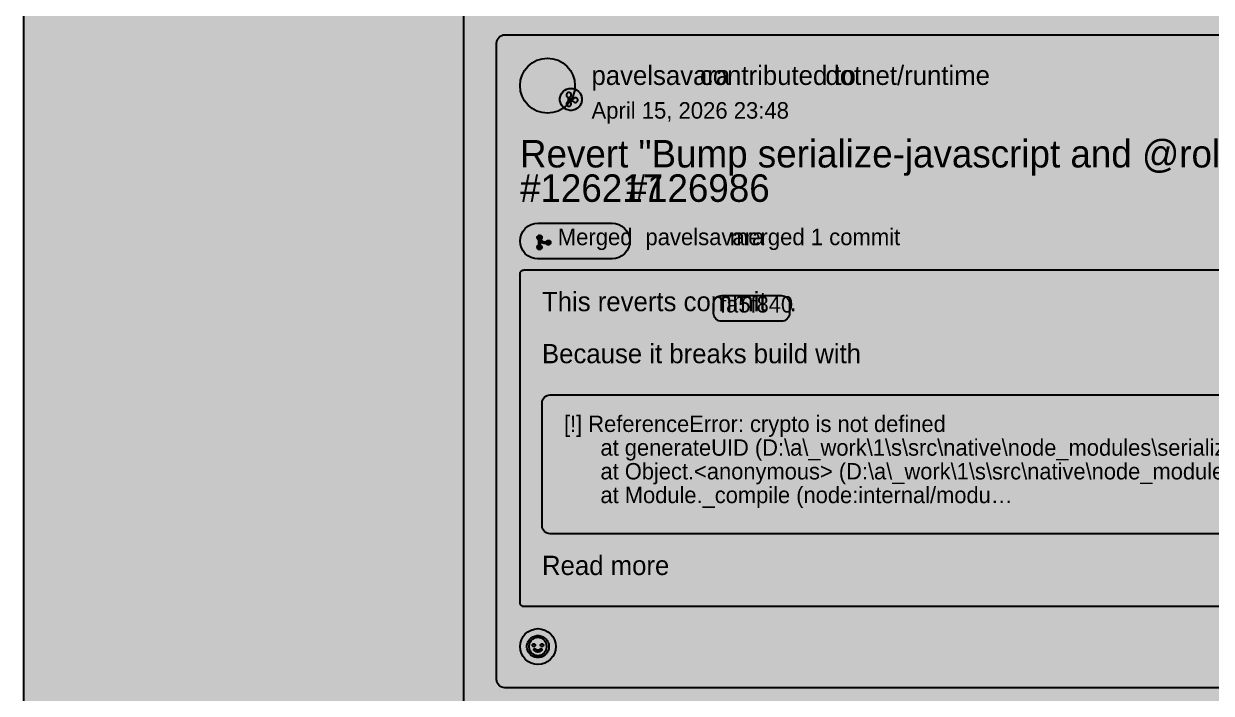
# Model space of a CAD drawing. Extents: x 0 to 2255, y 0 to 8703.
# Drawn here: x 0 to 864, y 5514 to 6001 of the extents above; entities that cross this region are included whole.
import ezdxf

# ---------------------------------------------------------------- set-up
doc = ezdxf.new("R2010")
doc.units = 0

msp = doc.modelspace()

# ---------------------------------------------------------------- hatches: boundary and pattern name
at = {"true_color": 0x0d1117}
for points in [[(0, 8703), (1280, 8703), (1280, 0.44), (0, 0.44)], [(0, 8639), (1280, 8639), (1280, 0.44), (0, 0.44)], [(0, 8639), (320, 8639), (320, 0.44), (0, 0.44)], [(350, 5992.97), (998.03, 5992.97), (998.03, 5992.97), (999.2, 5992.85), (1000.33, 5992.51), (1001.36, 5991.96), (1002.27, 5991.21), (1003.02, 5990.3), (1003.57, 5989.26), (1003.92, 5988.14), (1004.03, 5986.97), (1004.03, 5524.11), (1004.03, 5524.11), (1003.92, 5522.94), (1003.57, 5521.81), (1003.02, 5520.78), (1002.27, 5519.87), (1001.36, 5519.12), (1000.33, 5518.57), (999.2, 5518.22), (998.03, 5518.11), (350, 5518.11), (350, 5518.11), (348.83, 5518.22), (347.7, 5518.57), (346.67, 5519.12), (345.76, 5519.87), (345.01, 5520.78), (344.46, 5521.81), (344.12, 5522.94), (344, 5524.11), (344, 5986.97), (344, 5986.97), (344.12, 5988.14), (344.46, 5989.26), (345.01, 5990.3), (345.76, 5991.21), (346.67, 5991.96), (347.7, 5992.51), (348.83, 5992.85), (350, 5992.97)], [(398, 5953.97), (398, 5953.97), (398, 5953.97), (399.56, 5953.82), (401.06, 5953.36), (402.44, 5952.62), (403.66, 5951.63), (404.65, 5950.41), (405.39, 5949.03), (405.85, 5947.53), (406, 5945.97), (406, 5945.97), (406, 5945.97), (405.85, 5944.41), (405.39, 5942.91), (404.65, 5941.52), (403.66, 5940.31), (402.44, 5939.32), (401.06, 5938.58), (399.56, 5938.12), (398, 5937.97), (398, 5937.97), (398, 5937.97), (396.44, 5938.12), (394.94, 5938.58), (393.56, 5939.32), (392.34, 5940.31), (391.35, 5941.52), (390.61, 5942.91), (390.15, 5944.41), (390, 5945.97), (390, 5945.97), (390, 5945.97), (390.15, 5947.53), (390.61, 5949.03), (391.35, 5950.41), (392.34, 5951.63), (393.56, 5952.62), (394.94, 5953.36), (396.44, 5953.82), (398, 5953.97)]]:
    msp.add_hatch(color=256, dxfattribs=at).paths.add_polyline_path(points, flags=0)
at = {"true_color": 0x010409}
msp.add_hatch(color=256, dxfattribs=at).paths.add_polyline_path([(0, 8639), (1280, 8639), (1280, 0.44), (0, 0.44)], flags=0)
at = {"true_color": 0xffffff}
msp.add_hatch(color=256, dxfattribs=at).paths.add_polyline_path([(381, 5975.97), (381, 5975.97), (381, 5975.97), (384.9, 5975.58), (388.65, 5974.45), (392.11, 5972.6), (395.14, 5970.11), (397.63, 5967.08), (399.48, 5963.62), (400.62, 5959.87), (401, 5955.97), (401, 5955.97), (401, 5955.97), (400.62, 5952.07), (399.48, 5948.32), (397.63, 5944.86), (395.14, 5941.83), (392.11, 5939.34), (388.65, 5937.49), (384.9, 5936.35), (381, 5935.97), (381, 5935.97), (381, 5935.97), (377.1, 5936.35), (373.35, 5937.49), (369.89, 5939.34), (366.86, 5941.83), (364.37, 5944.86), (362.52, 5948.32), (361.38, 5952.07), (361, 5955.97), (361, 5955.97), (361, 5955.97), (361.38, 5959.87), (362.52, 5963.62), (364.37, 5967.08), (366.86, 5970.11), (369.89, 5972.6), (373.35, 5974.45), (377.1, 5975.58), (381, 5975.97)], flags=0)
at = {"true_color": 0xab7df8}
h = msp.add_hatch(color=256, dxfattribs=at)
h.paths.add_polyline_path([(398, 5937.97), (397.22, 5938.01), (396.44, 5938.12), (395.68, 5938.31), (394.94, 5938.58), (394.23, 5938.91), (393.56, 5939.32), (392.92, 5939.78), (392.34, 5940.31), (391.82, 5940.89), (391.35, 5941.52), (390.94, 5942.2), (390.61, 5942.91), (390.34, 5943.65), (390.15, 5944.41), (390.04, 5945.18), (390, 5945.97), (390.04, 5946.75), (390.15, 5947.53), (390.34, 5948.29), (390.61, 5949.03), (390.94, 5949.74), (391.35, 5950.41), (391.82, 5951.04), (392.34, 5951.63), (392.92, 5952.15), (393.56, 5952.62), (394.23, 5953.03), (394.94, 5953.36), (395.68, 5953.63), (396.44, 5953.82), (397.22, 5953.93), (398, 5953.97), (398.78, 5953.93), (399.56, 5953.82), (400.32, 5953.63), (401.06, 5953.36), (401.77, 5953.03), (402.44, 5952.62), (403.08, 5952.15), (403.66, 5951.63), (404.18, 5951.04), (404.65, 5950.41), (405.06, 5949.74), (405.39, 5949.03), (405.66, 5948.29), (405.85, 5947.53), (405.96, 5946.75), (406, 5945.97), (405.96, 5945.18), (405.85, 5944.41), (405.66, 5943.65), (405.39, 5942.91), (405.06, 5942.2), (404.65, 5941.52), (404.18, 5940.89), (403.66, 5940.31), (403.08, 5939.78), (402.44, 5939.32), (401.77, 5938.91), (401.06, 5938.58), (400.32, 5938.31), (399.56, 5938.12), (398.78, 5938.01), (398, 5937.97)], flags=0)
h.paths.add_polyline_path([(398.25, 5949.22), (398.14, 5949.84), (397.81, 5950.38), (397.32, 5950.76), (396.72, 5950.95), (396.09, 5950.92), (395.52, 5950.67), (395.07, 5950.23), (394.81, 5949.66), (394.76, 5949.03), (394.94, 5948.43), (395.32, 5947.93), (395.85, 5947.59), (396, 5947.07), (396, 5946.43), (396, 5945.8), (396, 5945.17), (396, 5944.54), (395.56, 5944.19), (395.1, 5943.77), (394.82, 5943.2), (394.76, 5942.58), (394.92, 5941.97), (395.29, 5941.46), (395.81, 5941.11), (396.42, 5940.97), (397.04, 5941.06), (397.6, 5941.36), (398.01, 5941.83), (398.22, 5942.42), (398.22, 5943.05), (397.99, 5943.63), (397.57, 5944.1), (397.01, 5944.39), (397, 5945.01), (397, 5945.65), (397.44, 5945.41), (398.01, 5945.14), (398.62, 5944.99), (399.25, 5944.97), (399.69, 5944.68), (400.07, 5944.18), (400.6, 5943.84), (401.21, 5943.72), (401.83, 5943.82), (402.38, 5944.13), (402.78, 5944.62), (402.98, 5945.21), (402.96, 5945.84), (402.72, 5946.42), (402.29, 5946.88), (401.72, 5947.15), (401.1, 5947.21), (400.49, 5947.05), (399.98, 5946.68), (399.64, 5946.15), (399.13, 5945.97), (398.51, 5946.03), (397.93, 5946.28), (397.46, 5946.7), (397.14, 5947.24), (397.32, 5947.67), (397.81, 5948.06), (398.14, 5948.6), (398.25, 5949.22)], flags=0)
at = {"true_color": 0x8957e5}
msp.add_hatch(color=256, dxfattribs=at).paths.add_polyline_path([(374, 5855.97), (427.94, 5855.97), (427.94, 5855.97), (430.47, 5855.72), (432.91, 5854.98), (435.16, 5853.78), (437.13, 5852.16), (438.75, 5850.19), (439.95, 5847.94), (440.69, 5845.5), (440.94, 5842.97), (440.94, 5842.97), (440.94, 5842.97), (440.69, 5840.43), (439.95, 5837.99), (438.75, 5835.75), (437.13, 5833.78), (435.16, 5832.16), (432.91, 5830.96), (430.47, 5830.22), (427.94, 5829.97), (374, 5829.97), (374, 5829.97), (371.46, 5830.22), (369.03, 5830.96), (366.78, 5832.16), (364.81, 5833.78), (363.19, 5835.75), (361.99, 5837.99), (361.25, 5840.43), (361, 5842.97), (361, 5842.97), (361, 5842.97), (361.25, 5845.5), (361.99, 5847.94), (363.19, 5850.19), (364.81, 5852.16), (366.78, 5853.78), (369.03, 5854.98), (371.46, 5855.72), (374, 5855.97)], flags=0)
at = {"true_color": 0xffffff}
h = msp.add_hatch(color=256, dxfattribs=at)
h.paths.add_polyline_path([(376.09, 5844.1), (376.46, 5843.53), (376.94, 5843.05), (377.51, 5842.68), (378.15, 5842.44), (378.83, 5842.35), (379.51, 5842.34), (380.06, 5842.55), (380.48, 5843.08), (381.08, 5843.4), (381.76, 5843.46), (382.4, 5843.25), (382.91, 5842.79), (383.2, 5842.18), (383.23, 5841.5), (382.98, 5840.87), (382.51, 5840.38), (381.88, 5840.12), (381.2, 5840.13), (380.58, 5840.41), (380.12, 5840.9), (379.64, 5841.22), (378.95, 5841.22), (378.27, 5841.27), (377.61, 5841.43), (376.98, 5841.69), (376.4, 5842.05), (375.88, 5842.49), (375.75, 5842.13), (375.75, 5841.44), (375.75, 5840.76), (375.75, 5840.08), (376.27, 5839.7), (376.69, 5839.17), (376.87, 5838.51), (376.78, 5837.84), (376.43, 5837.26), (375.87, 5836.86), (375.21, 5836.72), (374.54, 5836.85), (373.98, 5837.23), (373.61, 5837.8), (373.5, 5838.47), (373.66, 5839.13), (374.07, 5839.67), (374.62, 5840.03), (374.62, 5840.72), (374.62, 5841.4), (374.62, 5842.08), (374.62, 5842.77), (374.62, 5843.45), (374.45, 5844.01), (373.91, 5844.43), (373.58, 5845.02), (373.51, 5845.7), (373.71, 5846.35), (374.15, 5846.86), (374.76, 5847.16), (375.44, 5847.2), (376.08, 5846.97), (376.57, 5846.5), (376.84, 5845.88), (376.84, 5845.2), (376.58, 5844.57), (376.09, 5844.1)], flags=0)
h.paths.add_polyline_path([(375.19, 5837.84), (375.24, 5837.85), (375.3, 5837.85), (375.35, 5837.87), (375.4, 5837.89), (375.45, 5837.91), (375.5, 5837.94), (375.54, 5837.97), (375.59, 5838.01), (375.62, 5838.05), (375.66, 5838.09), (375.68, 5838.14), (375.71, 5838.19), (375.73, 5838.24), (375.74, 5838.3), (375.75, 5838.35), (375.75, 5838.41), (375.75, 5838.46), (375.74, 5838.52), (375.73, 5838.57), (375.71, 5838.62), (375.68, 5838.67), (375.66, 5838.72), (375.62, 5838.76), (375.59, 5838.8), (375.54, 5838.84), (375.5, 5838.87), (375.45, 5838.9), (375.4, 5838.93), (375.35, 5838.94), (375.3, 5838.96), (375.24, 5838.97), (375.19, 5838.97), (375.13, 5838.97), (375.08, 5838.96), (375.02, 5838.94), (374.97, 5838.93), (374.92, 5838.9), (374.88, 5838.87), (374.83, 5838.84), (374.79, 5838.8), (374.75, 5838.76), (374.72, 5838.72), (374.69, 5838.67), (374.67, 5838.62), (374.65, 5838.57), (374.64, 5838.52), (374.63, 5838.46), (374.62, 5838.41), (374.63, 5838.35), (374.64, 5838.3), (374.65, 5838.24), (374.67, 5838.19), (374.69, 5838.14), (374.72, 5838.09), (374.75, 5838.05), (374.79, 5838.01), (374.83, 5837.97), (374.88, 5837.94), (374.92, 5837.91), (374.97, 5837.89), (375.02, 5837.87), (375.08, 5837.85), (375.13, 5837.85), (375.19, 5837.84)], flags=0)
h.paths.add_polyline_path([(381.56, 5841.22), (381.62, 5841.22), (381.67, 5841.23), (381.73, 5841.24), (381.78, 5841.26), (381.83, 5841.29), (381.87, 5841.31), (381.92, 5841.35), (381.96, 5841.38), (382, 5841.42), (382.03, 5841.47), (382.06, 5841.52), (382.08, 5841.57), (382.1, 5841.62), (382.11, 5841.67), (382.12, 5841.73), (382.12, 5841.78), (382.12, 5841.84), (382.11, 5841.89), (382.1, 5841.94), (382.08, 5842), (382.06, 5842.05), (382.03, 5842.09), (382, 5842.14), (381.96, 5842.18), (381.92, 5842.22), (381.87, 5842.25), (381.83, 5842.28), (381.78, 5842.3), (381.73, 5842.32), (381.67, 5842.33), (381.62, 5842.34), (381.56, 5842.34), (381.51, 5842.34), (381.45, 5842.33), (381.4, 5842.32), (381.35, 5842.3), (381.3, 5842.28), (381.25, 5842.25), (381.21, 5842.22), (381.16, 5842.18), (381.13, 5842.14), (381.09, 5842.09), (381.07, 5842.05), (381.04, 5842), (381.02, 5841.94), (381.01, 5841.89), (381, 5841.84), (381, 5841.78), (381, 5841.73), (381.01, 5841.67), (381.02, 5841.62), (381.04, 5841.57), (381.07, 5841.52), (381.09, 5841.47), (381.13, 5841.42), (381.16, 5841.38), (381.21, 5841.35), (381.25, 5841.31), (381.3, 5841.29), (381.35, 5841.26), (381.4, 5841.24), (381.45, 5841.23), (381.51, 5841.22), (381.56, 5841.22)], flags=0)
h.paths.add_polyline_path([(375.75, 5845.53), (375.75, 5845.59), (375.74, 5845.64), (375.73, 5845.69), (375.71, 5845.75), (375.68, 5845.8), (375.65, 5845.84), (375.62, 5845.89), (375.58, 5845.93), (375.54, 5845.97), (375.5, 5846), (375.45, 5846.03), (375.4, 5846.05), (375.35, 5846.07), (375.3, 5846.08), (375.24, 5846.09), (375.19, 5846.09), (375.13, 5846.09), (375.08, 5846.08), (375.02, 5846.07), (374.97, 5846.05), (374.92, 5846.02), (374.87, 5846), (374.83, 5845.96), (374.79, 5845.93), (374.75, 5845.88), (374.72, 5845.84), (374.69, 5845.79), (374.67, 5845.74), (374.65, 5845.69), (374.64, 5845.64), (374.63, 5845.58), (374.62, 5845.53), (374.63, 5845.47), (374.64, 5845.42), (374.65, 5845.36), (374.67, 5845.31), (374.69, 5845.26), (374.72, 5845.22), (374.75, 5845.17), (374.79, 5845.13), (374.83, 5845.09), (374.88, 5845.06), (374.92, 5845.03), (374.97, 5845.01), (375.03, 5844.99), (375.08, 5844.98), (375.13, 5844.97), (375.19, 5844.97), (375.24, 5844.97), (375.3, 5844.98), (375.35, 5844.99), (375.4, 5845.01), (375.45, 5845.03), (375.5, 5845.06), (375.55, 5845.1), (375.59, 5845.13), (375.62, 5845.17), (375.66, 5845.22), (375.68, 5845.27), (375.71, 5845.32), (375.73, 5845.37), (375.74, 5845.42), (375.75, 5845.48), (375.75, 5845.53)], flags=0)
at = {"true_color": 0x151b23}
for points in [[(364, 5821.97), (984.03, 5821.97), (984.03, 5821.97), (984.62, 5821.91), (985.18, 5821.74), (985.7, 5821.46), (986.15, 5821.09), (986.53, 5820.64), (986.8, 5820.12), (986.97, 5819.55), (987.03, 5818.97), (987.03, 5580.11), (987.03, 5580.11), (986.97, 5579.52), (986.8, 5578.96), (986.53, 5578.44), (986.15, 5577.99), (985.7, 5577.61), (985.18, 5577.34), (984.62, 5577.17), (984.03, 5577.11), (364, 5577.11), (364, 5577.11), (363.41, 5577.17), (362.85, 5577.34), (362.33, 5577.61), (361.88, 5577.99), (361.51, 5578.44), (361.23, 5578.96), (361.06, 5579.52), (361, 5580.11), (361, 5818.97), (361, 5818.97), (361.06, 5819.55), (361.23, 5820.12), (361.51, 5820.64), (361.88, 5821.09), (362.33, 5821.46), (362.85, 5821.74), (363.41, 5821.91), (364, 5821.97)], [(383, 5731.11), (965.03, 5731.11), (965.03, 5731.11), (966.2, 5730.99), (967.33, 5730.65), (968.36, 5730.1), (969.27, 5729.35), (970.02, 5728.44), (970.57, 5727.41), (970.92, 5726.28), (971.03, 5725.11), (971.03, 5636.11), (971.03, 5636.11), (970.92, 5634.94), (970.57, 5633.81), (970.02, 5632.78), (969.27, 5631.87), (968.36, 5631.12), (967.33, 5630.57), (966.2, 5630.22), (965.03, 5630.11), (383, 5630.11), (383, 5630.11), (381.83, 5630.22), (380.7, 5630.57), (379.67, 5631.12), (378.76, 5631.87), (378.01, 5632.78), (377.46, 5633.81), (377.12, 5634.94), (377, 5636.11), (377, 5725.11), (377, 5725.11), (377.12, 5726.28), (377.46, 5727.41), (378.01, 5728.44), (378.76, 5729.35), (379.67, 5730.1), (380.7, 5730.65), (381.83, 5730.99), (383, 5731.11)], [(374, 5561.11), (374, 5561.11), (374, 5561.11), (376.54, 5560.86), (378.97, 5560.12), (381.22, 5558.92), (383.19, 5557.3), (384.81, 5555.33), (386.01, 5553.08), (386.75, 5550.65), (387, 5548.11), (387, 5548.11), (387, 5548.11), (386.75, 5545.57), (386.01, 5543.13), (384.81, 5540.89), (383.19, 5538.92), (381.22, 5537.3), (378.97, 5536.1), (376.54, 5535.36), (374, 5535.11), (374, 5535.11), (374, 5535.11), (371.46, 5535.36), (369.03, 5536.1), (366.78, 5537.3), (364.81, 5538.92), (363.19, 5540.89), (361.99, 5543.13), (361.25, 5545.57), (361, 5548.11), (361, 5548.11), (361, 5548.11), (361.25, 5550.65), (361.99, 5553.08), (363.19, 5555.33), (364.81, 5557.3), (366.78, 5558.92), (369.03, 5560.12), (371.46, 5560.86), (374, 5561.11)]]:
    msp.add_hatch(color=256, dxfattribs=at).paths.add_polyline_path(points, flags=0)
at = {"true_color": 0x656c76}
msp.add_hatch(color=256, dxfattribs=at).paths.add_polyline_path([(507.8, 5803.34), (551.11, 5803.34), (551.11, 5803.34), (552.28, 5803.23), (553.41, 5802.89), (554.44, 5802.33), (555.35, 5801.59), (556.1, 5800.68), (556.65, 5799.64), (556.99, 5798.51), (557.11, 5797.34), (557.11, 5790.59), (557.11, 5790.59), (556.99, 5789.42), (556.65, 5788.3), (556.1, 5787.26), (555.35, 5786.35), (554.44, 5785.6), (553.41, 5785.05), (552.28, 5784.71), (551.11, 5784.59), (507.8, 5784.59), (507.8, 5784.59), (506.63, 5784.71), (505.5, 5785.05), (504.46, 5785.6), (503.55, 5786.35), (502.81, 5787.26), (502.25, 5788.3), (501.91, 5789.42), (501.8, 5790.59), (501.8, 5797.34), (501.8, 5797.34), (501.91, 5798.51), (502.25, 5799.64), (502.81, 5800.68), (503.55, 5801.59), (504.46, 5802.33), (505.5, 5802.89), (506.63, 5803.23), (507.8, 5803.34)], flags=0)
at = {"true_color": 0x9198a1}
h = msp.add_hatch(color=256, dxfattribs=at)
h.paths.add_polyline_path([(374, 5556.11), (374.78, 5556.07), (375.56, 5555.96), (376.32, 5555.77), (377.06, 5555.5), (377.77, 5555.17), (378.44, 5554.76), (379.08, 5554.29), (379.66, 5553.77), (380.18, 5553.18), (380.65, 5552.55), (381.06, 5551.88), (381.39, 5551.17), (381.66, 5550.43), (381.85, 5549.67), (381.96, 5548.89), (382, 5548.11), (381.96, 5547.33), (381.85, 5546.55), (381.66, 5545.79), (381.39, 5545.05), (381.06, 5544.34), (380.65, 5543.66), (380.18, 5543.03), (379.66, 5542.45), (379.08, 5541.93), (378.44, 5541.46), (377.77, 5541.05), (377.06, 5540.72), (376.32, 5540.45), (375.56, 5540.26), (374.78, 5540.15), (374, 5540.11), (373.22, 5540.15), (372.44, 5540.26), (371.68, 5540.45), (370.94, 5540.72), (370.23, 5541.05), (369.56, 5541.46), (368.92, 5541.93), (368.34, 5542.45), (367.82, 5543.03), (367.35, 5543.66), (366.94, 5544.34), (366.61, 5545.05), (366.34, 5545.79), (366.15, 5546.55), (366.04, 5547.33), (366, 5548.11), (366.04, 5548.89), (366.15, 5549.67), (366.34, 5550.43), (366.61, 5551.17), (366.94, 5551.88), (367.35, 5552.55), (367.82, 5553.18), (368.34, 5553.77), (368.92, 5554.29), (369.56, 5554.76), (370.23, 5555.17), (370.94, 5555.5), (371.68, 5555.77), (372.44, 5555.96), (373.22, 5556.07), (374, 5556.11)], flags=0)
h.paths.add_polyline_path([(367.5, 5548.11), (367.53, 5547.47), (367.62, 5546.84), (367.78, 5546.22), (367.99, 5545.62), (368.27, 5545.04), (368.59, 5544.5), (368.98, 5543.99), (369.4, 5543.51), (369.88, 5543.08), (370.39, 5542.7), (370.94, 5542.38), (371.51, 5542.1), (372.11, 5541.89), (372.73, 5541.73), (373.36, 5541.64), (374, 5541.61), (374.64, 5541.64), (375.27, 5541.73), (375.89, 5541.89), (376.49, 5542.1), (377.06, 5542.38), (377.61, 5542.7), (378.12, 5543.08), (378.6, 5543.51), (379.02, 5543.99), (379.41, 5544.5), (379.73, 5545.04), (380.01, 5545.62), (380.22, 5546.22), (380.38, 5546.84), (380.47, 5547.47), (380.5, 5548.11), (380.47, 5548.75), (380.38, 5549.38), (380.22, 5550), (380.01, 5550.6), (379.73, 5551.17), (379.41, 5551.72), (379.02, 5552.23), (378.6, 5552.71), (378.12, 5553.13), (377.61, 5553.51), (377.06, 5553.84), (376.49, 5554.12), (375.89, 5554.33), (375.27, 5554.49), (374.64, 5554.58), (374, 5554.61), (373.36, 5554.58), (372.73, 5554.49), (372.11, 5554.33), (371.51, 5554.12), (370.94, 5553.84), (370.39, 5553.51), (369.88, 5553.13), (369.4, 5552.71), (368.98, 5552.23), (368.59, 5551.72), (368.27, 5551.17), (367.99, 5550.6), (367.78, 5550), (367.62, 5549.38), (367.53, 5548.75), (367.5, 5548.11)], flags=0)
h.paths.add_polyline_path([(371.32, 5546.47), (371.55, 5546.58), (371.81, 5546.61), (372.05, 5546.54), (372.27, 5546.4), (372.44, 5546.21), (372.63, 5546.04), (372.84, 5545.9), (373.08, 5545.79), (373.32, 5545.7), (373.57, 5545.64), (373.82, 5545.61), (374.08, 5545.61), (374.34, 5545.63), (374.59, 5545.68), (374.84, 5545.75), (375.07, 5545.85), (375.29, 5545.99), (375.49, 5546.15), (375.67, 5546.33), (375.86, 5546.5), (376.1, 5546.6), (376.35, 5546.61), (376.6, 5546.53), (376.8, 5546.37), (376.94, 5546.16), (377, 5545.91), (376.97, 5545.66), (376.86, 5545.43), (376.73, 5545.27), (376.56, 5545.08), (376.36, 5544.91), (376.16, 5544.76), (375.94, 5544.62), (375.71, 5544.5), (375.48, 5544.39), (375.24, 5544.3), (374.99, 5544.23), (374.74, 5544.17), (374.49, 5544.14), (374.23, 5544.11), (373.97, 5544.11), (373.72, 5544.12), (373.46, 5544.14), (373.21, 5544.19), (372.96, 5544.24), (372.71, 5544.32), (372.47, 5544.41), (372.24, 5544.52), (372.01, 5544.65), (371.8, 5544.79), (371.6, 5544.95), (371.41, 5545.12), (371.23, 5545.31), (371.22, 5545.49), (371.43, 5545.64), (371.64, 5545.78), (371.65, 5545.79), (371.43, 5545.64), (371.22, 5545.49), (371.06, 5545.56), (371, 5545.81), (371.03, 5546.06), (371.14, 5546.29), (371.32, 5546.47)], flags=0)
h.paths.add_polyline_path([(378, 5549.11), (378, 5549.01), (377.98, 5548.91), (377.96, 5548.82), (377.92, 5548.73), (377.88, 5548.64), (377.83, 5548.55), (377.77, 5548.48), (377.71, 5548.4), (377.63, 5548.34), (377.56, 5548.28), (377.47, 5548.23), (377.38, 5548.19), (377.29, 5548.15), (377.2, 5548.13), (377.1, 5548.11), (377, 5548.11), (376.9, 5548.11), (376.8, 5548.13), (376.71, 5548.15), (376.62, 5548.19), (376.53, 5548.23), (376.44, 5548.28), (376.37, 5548.34), (376.29, 5548.4), (376.23, 5548.48), (376.17, 5548.55), (376.12, 5548.64), (376.08, 5548.73), (376.04, 5548.82), (376.02, 5548.91), (376, 5549.01), (376, 5549.11), (376, 5549.21), (376.02, 5549.3), (376.04, 5549.4), (376.08, 5549.49), (376.12, 5549.58), (376.17, 5549.66), (376.23, 5549.74), (376.29, 5549.82), (376.37, 5549.88), (376.44, 5549.94), (376.53, 5549.99), (376.62, 5550.03), (376.71, 5550.07), (376.8, 5550.09), (376.9, 5550.1), (377, 5550.11), (377.1, 5550.1), (377.2, 5550.09), (377.29, 5550.07), (377.38, 5550.03), (377.47, 5549.99), (377.56, 5549.94), (377.63, 5549.88), (377.71, 5549.82), (377.77, 5549.74), (377.83, 5549.66), (377.88, 5549.58), (377.92, 5549.49), (377.96, 5549.4), (377.98, 5549.3), (378, 5549.21), (378, 5549.11)], flags=0)
h.paths.add_polyline_path([(371, 5548.11), (370.9, 5548.11), (370.8, 5548.13), (370.71, 5548.15), (370.62, 5548.19), (370.53, 5548.23), (370.44, 5548.28), (370.37, 5548.34), (370.29, 5548.4), (370.23, 5548.48), (370.17, 5548.55), (370.12, 5548.64), (370.08, 5548.73), (370.04, 5548.82), (370.02, 5548.91), (370, 5549.01), (370, 5549.11), (370, 5549.21), (370.02, 5549.3), (370.04, 5549.4), (370.08, 5549.49), (370.12, 5549.58), (370.17, 5549.66), (370.23, 5549.74), (370.29, 5549.82), (370.37, 5549.88), (370.44, 5549.94), (370.53, 5549.99), (370.62, 5550.03), (370.71, 5550.07), (370.8, 5550.09), (370.9, 5550.1), (371, 5550.11), (371.1, 5550.1), (371.2, 5550.09), (371.29, 5550.07), (371.38, 5550.03), (371.47, 5549.99), (371.56, 5549.94), (371.63, 5549.88), (371.71, 5549.82), (371.77, 5549.74), (371.83, 5549.66), (371.88, 5549.58), (371.92, 5549.49), (371.96, 5549.4), (371.98, 5549.3), (372, 5549.21), (372, 5549.11), (372, 5549.01), (371.98, 5548.91), (371.96, 5548.82), (371.92, 5548.73), (371.88, 5548.64), (371.83, 5548.55), (371.77, 5548.48), (371.71, 5548.4), (371.63, 5548.34), (371.56, 5548.28), (371.47, 5548.23), (371.38, 5548.19), (371.29, 5548.15), (371.2, 5548.13), (371.1, 5548.11), (371, 5548.11)], flags=0)
h.paths.add_polyline_path([(376.25, 5545.86), (376.27, 5545.85), (376.29, 5545.83), (376.31, 5545.82), (376.32, 5545.81), (376.34, 5545.79), (376.36, 5545.78), (376.38, 5545.77), (376.4, 5545.76), (376.42, 5545.74), (376.44, 5545.73), (376.45, 5545.72), (376.47, 5545.7), (376.49, 5545.69), (376.51, 5545.68), (376.53, 5545.66), (376.55, 5545.65), (376.56, 5545.64), (376.58, 5545.63), (376.6, 5545.61), (376.62, 5545.6), (376.64, 5545.59), (376.66, 5545.57), (376.68, 5545.56), (376.69, 5545.55), (376.71, 5545.53), (376.73, 5545.52), (376.75, 5545.51), (376.77, 5545.5), (376.79, 5545.48), (376.81, 5545.47), (376.82, 5545.46), (376.84, 5545.44), (376.82, 5545.46), (376.81, 5545.47), (376.79, 5545.48), (376.77, 5545.5), (376.75, 5545.51), (376.73, 5545.52), (376.71, 5545.53), (376.69, 5545.55), (376.68, 5545.56), (376.66, 5545.57), (376.64, 5545.59), (376.62, 5545.6), (376.6, 5545.61), (376.58, 5545.63), (376.56, 5545.64), (376.55, 5545.65), (376.53, 5545.66), (376.51, 5545.68), (376.49, 5545.69), (376.47, 5545.7), (376.45, 5545.72), (376.44, 5545.73), (376.42, 5545.74), (376.4, 5545.76), (376.38, 5545.77), (376.36, 5545.78), (376.34, 5545.79), (376.32, 5545.81), (376.31, 5545.82), (376.29, 5545.83), (376.27, 5545.85), (376.25, 5545.86)], flags=0)

# ---------------------------------------------------------------- linework, layer by layer
at = {"true_color": 0x0d1117}
for points in [[(0, 8703), (1280, 8703), (1280, 0.44), (0, 0.44)], [(0, 8639), (1280, 8639), (1280, 0.44), (0, 0.44)], [(0, 8639), (320, 8639), (320, 0.44), (0, 0.44)], [(398, 5953.97), (398, 5953.97), (398, 5953.97), (399.56, 5953.82), (401.06, 5953.36), (402.44, 5952.62), (403.66, 5951.63), (404.65, 5950.41), (405.39, 5949.03), (405.85, 5947.53), (406, 5945.97), (406, 5945.97), (406, 5945.97), (405.85, 5944.41), (405.39, 5942.91), (404.65, 5941.52), (403.66, 5940.31), (402.44, 5939.32), (401.06, 5938.58), (399.56, 5938.12), (398, 5937.97), (398, 5937.97), (398, 5937.97), (396.44, 5938.12), (394.94, 5938.58), (393.56, 5939.32), (392.34, 5940.31), (391.35, 5941.52), (390.61, 5942.91), (390.15, 5944.41), (390, 5945.97), (390, 5945.97), (390, 5945.97), (390.15, 5947.53), (390.61, 5949.03), (391.35, 5950.41), (392.34, 5951.63), (393.56, 5952.62), (394.94, 5953.36), (396.44, 5953.82), (398, 5953.97)]]:
    msp.add_lwpolyline(points, close=True, dxfattribs=at)
at = {"true_color": 0x010409}
for points in [[(0, 8639), (1280, 8639), (1280, 0.44), (0, 0.44)], [(381, 5975.97), (381, 5975.97), (381, 5975.97), (384.9, 5975.58), (388.65, 5974.45), (392.11, 5972.6), (395.14, 5970.11), (397.63, 5967.08), (399.48, 5963.62), (400.62, 5959.87), (401, 5955.97), (401, 5955.97), (401, 5955.97), (400.62, 5952.07), (399.48, 5948.32), (397.63, 5944.86), (395.14, 5941.83), (392.11, 5939.34), (388.65, 5937.49), (384.9, 5936.35), (381, 5935.97), (381, 5935.97), (381, 5935.97), (377.1, 5936.35), (373.35, 5937.49), (369.89, 5939.34), (366.86, 5941.83), (364.37, 5944.86), (362.52, 5948.32), (361.38, 5952.07), (361, 5955.97), (361, 5955.97), (361, 5955.97), (361.38, 5959.87), (362.52, 5963.62), (364.37, 5967.08), (366.86, 5970.11), (369.89, 5972.6), (373.35, 5974.45), (377.1, 5975.58), (381, 5975.97)]]:
    msp.add_lwpolyline(points, close=True, dxfattribs=at)
at = {"true_color": 0x3d444d}
msp.add_lwpolyline([(998.03, 5518.11), (350, 5518.11), (350, 5518.11), (348.83, 5518.22), (347.7, 5518.57), (346.67, 5519.12), (345.76, 5519.87), (345.01, 5520.78), (344.46, 5521.81), (344.12, 5522.94), (344, 5524.11), (344, 5986.97), (344, 5986.97), (344.12, 5988.14), (344.46, 5989.26), (345.01, 5990.3), (345.76, 5991.21), (346.67, 5991.96), (347.7, 5992.51), (348.83, 5992.85), (350, 5992.97), (350, 5992.97), (998.03, 5992.97)], dxfattribs=at)
at = {"true_color": 0xab7df8}
for points in [[(398, 5937.97), (397.22, 5938.01), (396.44, 5938.12), (395.68, 5938.31), (394.94, 5938.58), (394.23, 5938.91), (393.56, 5939.32), (392.92, 5939.78), (392.34, 5940.31), (391.82, 5940.89), (391.35, 5941.52), (390.94, 5942.2), (390.61, 5942.91), (390.34, 5943.65), (390.15, 5944.41), (390.04, 5945.18), (390, 5945.97), (390.04, 5946.75), (390.15, 5947.53), (390.34, 5948.29), (390.61, 5949.03), (390.94, 5949.74), (391.35, 5950.41), (391.82, 5951.04), (392.34, 5951.63), (392.92, 5952.15), (393.56, 5952.62), (394.23, 5953.03), (394.94, 5953.36), (395.68, 5953.63), (396.44, 5953.82), (397.22, 5953.93), (398, 5953.97), (398.78, 5953.93), (399.56, 5953.82), (400.32, 5953.63), (401.06, 5953.36), (401.77, 5953.03), (402.44, 5952.62), (403.08, 5952.15), (403.66, 5951.63), (404.18, 5951.04), (404.65, 5950.41), (405.06, 5949.74), (405.39, 5949.03), (405.66, 5948.29), (405.85, 5947.53), (405.96, 5946.75), (406, 5945.97), (405.96, 5945.18), (405.85, 5944.41), (405.66, 5943.65), (405.39, 5942.91), (405.06, 5942.2), (404.65, 5941.52), (404.18, 5940.89), (403.66, 5940.31), (403.08, 5939.78), (402.44, 5939.32), (401.77, 5938.91), (401.06, 5938.58), (400.32, 5938.31), (399.56, 5938.12), (398.78, 5938.01), (398, 5937.97)], [(398.25, 5949.22), (398.14, 5949.84), (397.81, 5950.38), (397.32, 5950.76), (396.72, 5950.95), (396.09, 5950.92), (395.52, 5950.67), (395.07, 5950.23), (394.81, 5949.66), (394.76, 5949.03), (394.94, 5948.43), (395.32, 5947.93), (395.85, 5947.59), (396, 5947.07), (396, 5946.43), (396, 5945.8), (396, 5945.17), (396, 5944.54), (395.56, 5944.19), (395.1, 5943.77), (394.82, 5943.2), (394.76, 5942.58), (394.92, 5941.97), (395.29, 5941.46), (395.81, 5941.11), (396.42, 5940.97), (397.04, 5941.06), (397.6, 5941.36), (398.01, 5941.83), (398.22, 5942.42), (398.22, 5943.05), (397.99, 5943.63), (397.57, 5944.1), (397.01, 5944.39), (397, 5945.01), (397, 5945.65), (397.44, 5945.41), (398.01, 5945.14), (398.62, 5944.99), (399.25, 5944.97), (399.69, 5944.68), (400.07, 5944.18), (400.6, 5943.84), (401.21, 5943.72), (401.83, 5943.82), (402.38, 5944.13), (402.78, 5944.62), (402.98, 5945.21), (402.96, 5945.84), (402.72, 5946.42), (402.29, 5946.88), (401.72, 5947.15), (401.1, 5947.21), (400.49, 5947.05), (399.98, 5946.68), (399.64, 5946.15), (399.13, 5945.97), (398.51, 5946.03), (397.93, 5946.28), (397.46, 5946.7), (397.14, 5947.24), (397.32, 5947.67), (397.81, 5948.06), (398.14, 5948.6), (398.25, 5949.22)]]:
    msp.add_lwpolyline(points, close=True, dxfattribs=at)
at = {"true_color": 0x8957e5}
msp.add_lwpolyline([(374, 5855.97), (427.94, 5855.97), (427.94, 5855.97), (430.47, 5855.72), (432.91, 5854.98), (435.16, 5853.78), (437.13, 5852.16), (438.75, 5850.19), (439.95, 5847.94), (440.69, 5845.5), (440.94, 5842.97), (440.94, 5842.97), (440.94, 5842.97), (440.69, 5840.43), (439.95, 5837.99), (438.75, 5835.75), (437.13, 5833.78), (435.16, 5832.16), (432.91, 5830.96), (430.47, 5830.22), (427.94, 5829.97), (374, 5829.97), (374, 5829.97), (371.46, 5830.22), (369.03, 5830.96), (366.78, 5832.16), (364.81, 5833.78), (363.19, 5835.75), (361.99, 5837.99), (361.25, 5840.43), (361, 5842.97), (361, 5842.97), (361, 5842.97), (361.25, 5845.5), (361.99, 5847.94), (363.19, 5850.19), (364.81, 5852.16), (366.78, 5853.78), (369.03, 5854.98), (371.46, 5855.72), (374, 5855.97)], close=True, dxfattribs=at)
at = {"true_color": 0xffffff}
for points in [[(376.09, 5844.1), (376.46, 5843.53), (376.94, 5843.05), (377.51, 5842.68), (378.15, 5842.44), (378.83, 5842.35), (379.51, 5842.34), (380.06, 5842.55), (380.48, 5843.08), (381.08, 5843.4), (381.76, 5843.46), (382.4, 5843.25), (382.91, 5842.79), (383.2, 5842.18), (383.23, 5841.5), (382.98, 5840.87), (382.51, 5840.38), (381.88, 5840.12), (381.2, 5840.13), (380.58, 5840.41), (380.12, 5840.9), (379.64, 5841.22), (378.95, 5841.22), (378.27, 5841.27), (377.61, 5841.43), (376.98, 5841.69), (376.4, 5842.05), (375.88, 5842.49), (375.75, 5842.13), (375.75, 5841.44), (375.75, 5840.76), (375.75, 5840.08), (376.27, 5839.7), (376.69, 5839.17), (376.87, 5838.51), (376.78, 5837.84), (376.43, 5837.26), (375.87, 5836.86), (375.21, 5836.72), (374.54, 5836.85), (373.98, 5837.23), (373.61, 5837.8), (373.5, 5838.47), (373.66, 5839.13), (374.07, 5839.67), (374.62, 5840.03), (374.62, 5840.72), (374.62, 5841.4), (374.62, 5842.08), (374.62, 5842.77), (374.62, 5843.45), (374.45, 5844.01), (373.91, 5844.43), (373.58, 5845.02), (373.51, 5845.7), (373.71, 5846.35), (374.15, 5846.86), (374.76, 5847.16), (375.44, 5847.2), (376.08, 5846.97), (376.57, 5846.5), (376.84, 5845.88), (376.84, 5845.2), (376.58, 5844.57), (376.09, 5844.1)], [(375.75, 5845.53), (375.75, 5845.59), (375.74, 5845.64), (375.73, 5845.69), (375.71, 5845.75), (375.68, 5845.8), (375.65, 5845.84), (375.62, 5845.89), (375.58, 5845.93), (375.54, 5845.97), (375.5, 5846), (375.45, 5846.03), (375.4, 5846.05), (375.35, 5846.07), (375.3, 5846.08), (375.24, 5846.09), (375.19, 5846.09), (375.13, 5846.09), (375.08, 5846.08), (375.02, 5846.07), (374.97, 5846.05), (374.92, 5846.02), (374.87, 5846), (374.83, 5845.96), (374.79, 5845.93), (374.75, 5845.88), (374.72, 5845.84), (374.69, 5845.79), (374.67, 5845.74), (374.65, 5845.69), (374.64, 5845.64), (374.63, 5845.58), (374.62, 5845.53), (374.63, 5845.47), (374.64, 5845.42), (374.65, 5845.36), (374.67, 5845.31), (374.69, 5845.26), (374.72, 5845.22), (374.75, 5845.17), (374.79, 5845.13), (374.83, 5845.09), (374.88, 5845.06), (374.92, 5845.03), (374.97, 5845.01), (375.03, 5844.99), (375.08, 5844.98), (375.13, 5844.97), (375.19, 5844.97), (375.24, 5844.97), (375.3, 5844.98), (375.35, 5844.99), (375.4, 5845.01), (375.45, 5845.03), (375.5, 5845.06), (375.55, 5845.1), (375.59, 5845.13), (375.62, 5845.17), (375.66, 5845.22), (375.68, 5845.27), (375.71, 5845.32), (375.73, 5845.37), (375.74, 5845.42), (375.75, 5845.48), (375.75, 5845.53)], [(381.56, 5841.22), (381.62, 5841.22), (381.67, 5841.23), (381.73, 5841.24), (381.78, 5841.26), (381.83, 5841.29), (381.87, 5841.31), (381.92, 5841.35), (381.96, 5841.38), (382, 5841.42), (382.03, 5841.47), (382.06, 5841.52), (382.08, 5841.57), (382.1, 5841.62), (382.11, 5841.67), (382.12, 5841.73), (382.12, 5841.78), (382.12, 5841.84), (382.11, 5841.89), (382.1, 5841.94), (382.08, 5842), (382.06, 5842.05), (382.03, 5842.09), (382, 5842.14), (381.96, 5842.18), (381.92, 5842.22), (381.87, 5842.25), (381.83, 5842.28), (381.78, 5842.3), (381.73, 5842.32), (381.67, 5842.33), (381.62, 5842.34), (381.56, 5842.34), (381.51, 5842.34), (381.45, 5842.33), (381.4, 5842.32), (381.35, 5842.3), (381.3, 5842.28), (381.25, 5842.25), (381.21, 5842.22), (381.16, 5842.18), (381.13, 5842.14), (381.09, 5842.09), (381.07, 5842.05), (381.04, 5842), (381.02, 5841.94), (381.01, 5841.89), (381, 5841.84), (381, 5841.78), (381, 5841.73), (381.01, 5841.67), (381.02, 5841.62), (381.04, 5841.57), (381.07, 5841.52), (381.09, 5841.47), (381.13, 5841.42), (381.16, 5841.38), (381.21, 5841.35), (381.25, 5841.31), (381.3, 5841.29), (381.35, 5841.26), (381.4, 5841.24), (381.45, 5841.23), (381.51, 5841.22), (381.56, 5841.22)], [(375.19, 5837.84), (375.24, 5837.85), (375.3, 5837.85), (375.35, 5837.87), (375.4, 5837.89), (375.45, 5837.91), (375.5, 5837.94), (375.54, 5837.97), (375.59, 5838.01), (375.62, 5838.05), (375.66, 5838.09), (375.68, 5838.14), (375.71, 5838.19), (375.73, 5838.24), (375.74, 5838.3), (375.75, 5838.35), (375.75, 5838.41), (375.75, 5838.46), (375.74, 5838.52), (375.73, 5838.57), (375.71, 5838.62), (375.68, 5838.67), (375.66, 5838.72), (375.62, 5838.76), (375.59, 5838.8), (375.54, 5838.84), (375.5, 5838.87), (375.45, 5838.9), (375.4, 5838.93), (375.35, 5838.94), (375.3, 5838.96), (375.24, 5838.97), (375.19, 5838.97), (375.13, 5838.97), (375.08, 5838.96), (375.02, 5838.94), (374.97, 5838.93), (374.92, 5838.9), (374.88, 5838.87), (374.83, 5838.84), (374.79, 5838.8), (374.75, 5838.76), (374.72, 5838.72), (374.69, 5838.67), (374.67, 5838.62), (374.65, 5838.57), (374.64, 5838.52), (374.63, 5838.46), (374.62, 5838.41), (374.63, 5838.35), (374.64, 5838.3), (374.65, 5838.24), (374.67, 5838.19), (374.69, 5838.14), (374.72, 5838.09), (374.75, 5838.05), (374.79, 5838.01), (374.83, 5837.97), (374.88, 5837.94), (374.92, 5837.91), (374.97, 5837.89), (375.02, 5837.87), (375.08, 5837.85), (375.13, 5837.85), (375.19, 5837.84)]]:
    msp.add_lwpolyline(points, close=True, dxfattribs=at)
at = {"true_color": 0x151b23}
for points in [[(984.03, 5577.11), (364, 5577.11), (364, 5577.11), (363.41, 5577.17), (362.85, 5577.34), (362.33, 5577.61), (361.88, 5577.99), (361.51, 5578.44), (361.23, 5578.96), (361.06, 5579.52), (361, 5580.11), (361, 5818.97), (361, 5818.97), (361.06, 5819.55), (361.23, 5820.12), (361.51, 5820.64), (361.88, 5821.09), (362.33, 5821.46), (362.85, 5821.74), (363.41, 5821.91), (364, 5821.97), (364, 5821.97), (984.03, 5821.97)], [(965.03, 5630.11), (383, 5630.11), (383, 5630.11), (381.83, 5630.22), (380.7, 5630.57), (379.67, 5631.12), (378.76, 5631.87), (378.01, 5632.78), (377.46, 5633.81), (377.12, 5634.94), (377, 5636.11), (377, 5725.11), (377, 5725.11), (377.12, 5726.28), (377.46, 5727.41), (378.01, 5728.44), (378.76, 5729.35), (379.67, 5730.1), (380.7, 5730.65), (381.83, 5730.99), (383, 5731.11), (383, 5731.11), (965.03, 5731.11)]]:
    msp.add_lwpolyline(points, dxfattribs=at)
at = {"true_color": 0x656c76}
msp.add_lwpolyline([(507.8, 5803.34), (551.11, 5803.34), (551.11, 5803.34), (552.28, 5803.23), (553.41, 5802.89), (554.44, 5802.33), (555.35, 5801.59), (556.1, 5800.68), (556.65, 5799.64), (556.99, 5798.51), (557.11, 5797.34), (557.11, 5790.59), (557.11, 5790.59), (556.99, 5789.42), (556.65, 5788.3), (556.1, 5787.26), (555.35, 5786.35), (554.44, 5785.6), (553.41, 5785.05), (552.28, 5784.71), (551.11, 5784.59), (507.8, 5784.59), (507.8, 5784.59), (506.63, 5784.71), (505.5, 5785.05), (504.46, 5785.6), (503.55, 5786.35), (502.81, 5787.26), (502.25, 5788.3), (501.91, 5789.42), (501.8, 5790.59), (501.8, 5797.34), (501.8, 5797.34), (501.91, 5798.51), (502.25, 5799.64), (502.81, 5800.68), (503.55, 5801.59), (504.46, 5802.33), (505.5, 5802.89), (506.63, 5803.23), (507.8, 5803.34)], close=True, dxfattribs=at)
at = {"true_color": 0x3d444d}
msp.add_lwpolyline([(374, 5561.11), (374, 5561.11), (374, 5561.11), (376.54, 5560.86), (378.97, 5560.12), (381.22, 5558.92), (383.19, 5557.3), (384.81, 5555.33), (386.01, 5553.08), (386.75, 5550.65), (387, 5548.11), (387, 5548.11), (387, 5548.11), (386.75, 5545.57), (386.01, 5543.13), (384.81, 5540.89), (383.19, 5538.92), (381.22, 5537.3), (378.97, 5536.1), (376.54, 5535.36), (374, 5535.11), (374, 5535.11), (374, 5535.11), (371.46, 5535.36), (369.03, 5536.1), (366.78, 5537.3), (364.81, 5538.92), (363.19, 5540.89), (361.99, 5543.13), (361.25, 5545.57), (361, 5548.11), (361, 5548.11), (361, 5548.11), (361.25, 5550.65), (361.99, 5553.08), (363.19, 5555.33), (364.81, 5557.3), (366.78, 5558.92), (369.03, 5560.12), (371.46, 5560.86), (374, 5561.11)], close=True, dxfattribs=at)
at = {"true_color": 0x9198a1}
for points in [[(374, 5556.11), (374.78, 5556.07), (375.56, 5555.96), (376.32, 5555.77), (377.06, 5555.5), (377.77, 5555.17), (378.44, 5554.76), (379.08, 5554.29), (379.66, 5553.77), (380.18, 5553.18), (380.65, 5552.55), (381.06, 5551.88), (381.39, 5551.17), (381.66, 5550.43), (381.85, 5549.67), (381.96, 5548.89), (382, 5548.11), (381.96, 5547.33), (381.85, 5546.55), (381.66, 5545.79), (381.39, 5545.05), (381.06, 5544.34), (380.65, 5543.66), (380.18, 5543.03), (379.66, 5542.45), (379.08, 5541.93), (378.44, 5541.46), (377.77, 5541.05), (377.06, 5540.72), (376.32, 5540.45), (375.56, 5540.26), (374.78, 5540.15), (374, 5540.11), (373.22, 5540.15), (372.44, 5540.26), (371.68, 5540.45), (370.94, 5540.72), (370.23, 5541.05), (369.56, 5541.46), (368.92, 5541.93), (368.34, 5542.45), (367.82, 5543.03), (367.35, 5543.66), (366.94, 5544.34), (366.61, 5545.05), (366.34, 5545.79), (366.15, 5546.55), (366.04, 5547.33), (366, 5548.11), (366.04, 5548.89), (366.15, 5549.67), (366.34, 5550.43), (366.61, 5551.17), (366.94, 5551.88), (367.35, 5552.55), (367.82, 5553.18), (368.34, 5553.77), (368.92, 5554.29), (369.56, 5554.76), (370.23, 5555.17), (370.94, 5555.5), (371.68, 5555.77), (372.44, 5555.96), (373.22, 5556.07), (374, 5556.11)], [(367.5, 5548.11), (367.53, 5547.47), (367.62, 5546.84), (367.78, 5546.22), (367.99, 5545.62), (368.27, 5545.04), (368.59, 5544.5), (368.98, 5543.99), (369.4, 5543.51), (369.88, 5543.08), (370.39, 5542.7), (370.94, 5542.38), (371.51, 5542.1), (372.11, 5541.89), (372.73, 5541.73), (373.36, 5541.64), (374, 5541.61), (374.64, 5541.64), (375.27, 5541.73), (375.89, 5541.89), (376.49, 5542.1), (377.06, 5542.38), (377.61, 5542.7), (378.12, 5543.08), (378.6, 5543.51), (379.02, 5543.99), (379.41, 5544.5), (379.73, 5545.04), (380.01, 5545.62), (380.22, 5546.22), (380.38, 5546.84), (380.47, 5547.47), (380.5, 5548.11), (380.47, 5548.75), (380.38, 5549.38), (380.22, 5550), (380.01, 5550.6), (379.73, 5551.17), (379.41, 5551.72), (379.02, 5552.23), (378.6, 5552.71), (378.12, 5553.13), (377.61, 5553.51), (377.06, 5553.84), (376.49, 5554.12), (375.89, 5554.33), (375.27, 5554.49), (374.64, 5554.58), (374, 5554.61), (373.36, 5554.58), (372.73, 5554.49), (372.11, 5554.33), (371.51, 5554.12), (370.94, 5553.84), (370.39, 5553.51), (369.88, 5553.13), (369.4, 5552.71), (368.98, 5552.23), (368.59, 5551.72), (368.27, 5551.17), (367.99, 5550.6), (367.78, 5550), (367.62, 5549.38), (367.53, 5548.75), (367.5, 5548.11)], [(371, 5548.11), (370.9, 5548.11), (370.8, 5548.13), (370.71, 5548.15), (370.62, 5548.19), (370.53, 5548.23), (370.44, 5548.28), (370.37, 5548.34), (370.29, 5548.4), (370.23, 5548.48), (370.17, 5548.55), (370.12, 5548.64), (370.08, 5548.73), (370.04, 5548.82), (370.02, 5548.91), (370, 5549.01), (370, 5549.11), (370, 5549.21), (370.02, 5549.3), (370.04, 5549.4), (370.08, 5549.49), (370.12, 5549.58), (370.17, 5549.66), (370.23, 5549.74), (370.29, 5549.82), (370.37, 5549.88), (370.44, 5549.94), (370.53, 5549.99), (370.62, 5550.03), (370.71, 5550.07), (370.8, 5550.09), (370.9, 5550.1), (371, 5550.11), (371.1, 5550.1), (371.2, 5550.09), (371.29, 5550.07), (371.38, 5550.03), (371.47, 5549.99), (371.56, 5549.94), (371.63, 5549.88), (371.71, 5549.82), (371.77, 5549.74), (371.83, 5549.66), (371.88, 5549.58), (371.92, 5549.49), (371.96, 5549.4), (371.98, 5549.3), (372, 5549.21), (372, 5549.11), (372, 5549.01), (371.98, 5548.91), (371.96, 5548.82), (371.92, 5548.73), (371.88, 5548.64), (371.83, 5548.55), (371.77, 5548.48), (371.71, 5548.4), (371.63, 5548.34), (371.56, 5548.28), (371.47, 5548.23), (371.38, 5548.19), (371.29, 5548.15), (371.2, 5548.13), (371.1, 5548.11), (371, 5548.11)], [(371.32, 5546.47), (371.55, 5546.58), (371.81, 5546.61), (372.05, 5546.54), (372.27, 5546.4), (372.44, 5546.21), (372.63, 5546.04), (372.84, 5545.9), (373.08, 5545.79), (373.32, 5545.7), (373.57, 5545.64), (373.82, 5545.61), (374.08, 5545.61), (374.34, 5545.63), (374.59, 5545.68), (374.84, 5545.75), (375.07, 5545.85), (375.29, 5545.99), (375.49, 5546.15), (375.67, 5546.33), (375.86, 5546.5), (376.1, 5546.6), (376.35, 5546.61), (376.6, 5546.53), (376.8, 5546.37), (376.94, 5546.16), (377, 5545.91), (376.97, 5545.66), (376.86, 5545.43), (376.73, 5545.27), (376.56, 5545.08), (376.36, 5544.91), (376.16, 5544.76), (375.94, 5544.62), (375.71, 5544.5), (375.48, 5544.39), (375.24, 5544.3), (374.99, 5544.23), (374.74, 5544.17), (374.49, 5544.14), (374.23, 5544.11), (373.97, 5544.11), (373.72, 5544.12), (373.46, 5544.14), (373.21, 5544.19), (372.96, 5544.24), (372.71, 5544.32), (372.47, 5544.41), (372.24, 5544.52), (372.01, 5544.65), (371.8, 5544.79), (371.6, 5544.95), (371.41, 5545.12), (371.23, 5545.31), (371.22, 5545.49), (371.43, 5545.64), (371.64, 5545.78), (371.65, 5545.79), (371.43, 5545.64), (371.22, 5545.49), (371.06, 5545.56), (371, 5545.81), (371.03, 5546.06), (371.14, 5546.29), (371.32, 5546.47)], [(378, 5549.11), (378, 5549.01), (377.98, 5548.91), (377.96, 5548.82), (377.92, 5548.73), (377.88, 5548.64), (377.83, 5548.55), (377.77, 5548.48), (377.71, 5548.4), (377.63, 5548.34), (377.56, 5548.28), (377.47, 5548.23), (377.38, 5548.19), (377.29, 5548.15), (377.2, 5548.13), (377.1, 5548.11), (377, 5548.11), (376.9, 5548.11), (376.8, 5548.13), (376.71, 5548.15), (376.62, 5548.19), (376.53, 5548.23), (376.44, 5548.28), (376.37, 5548.34), (376.29, 5548.4), (376.23, 5548.48), (376.17, 5548.55), (376.12, 5548.64), (376.08, 5548.73), (376.04, 5548.82), (376.02, 5548.91), (376, 5549.01), (376, 5549.11), (376, 5549.21), (376.02, 5549.3), (376.04, 5549.4), (376.08, 5549.49), (376.12, 5549.58), (376.17, 5549.66), (376.23, 5549.74), (376.29, 5549.82), (376.37, 5549.88), (376.44, 5549.94), (376.53, 5549.99), (376.62, 5550.03), (376.71, 5550.07), (376.8, 5550.09), (376.9, 5550.1), (377, 5550.11), (377.1, 5550.1), (377.2, 5550.09), (377.29, 5550.07), (377.38, 5550.03), (377.47, 5549.99), (377.56, 5549.94), (377.63, 5549.88), (377.71, 5549.82), (377.77, 5549.74), (377.83, 5549.66), (377.88, 5549.58), (377.92, 5549.49), (377.96, 5549.4), (377.98, 5549.3), (378, 5549.21), (378, 5549.11)], [(376.25, 5545.86), (376.27, 5545.85), (376.29, 5545.83), (376.31, 5545.82), (376.32, 5545.81), (376.34, 5545.79), (376.36, 5545.78), (376.38, 5545.77), (376.4, 5545.76), (376.42, 5545.74), (376.44, 5545.73), (376.45, 5545.72), (376.47, 5545.7), (376.49, 5545.69), (376.51, 5545.68), (376.53, 5545.66), (376.55, 5545.65), (376.56, 5545.64), (376.58, 5545.63), (376.6, 5545.61), (376.62, 5545.6), (376.64, 5545.59), (376.66, 5545.57), (376.68, 5545.56), (376.69, 5545.55), (376.71, 5545.53), (376.73, 5545.52), (376.75, 5545.51), (376.77, 5545.5), (376.79, 5545.48), (376.81, 5545.47), (376.82, 5545.46), (376.84, 5545.44), (376.82, 5545.46), (376.81, 5545.47), (376.79, 5545.48), (376.77, 5545.5), (376.75, 5545.51), (376.73, 5545.52), (376.71, 5545.53), (376.69, 5545.55), (376.68, 5545.56), (376.66, 5545.57), (376.64, 5545.59), (376.62, 5545.6), (376.6, 5545.61), (376.58, 5545.63), (376.56, 5545.64), (376.55, 5545.65), (376.53, 5545.66), (376.51, 5545.68), (376.49, 5545.69), (376.47, 5545.7), (376.45, 5545.72), (376.44, 5545.73), (376.42, 5545.74), (376.4, 5545.76), (376.38, 5545.77), (376.36, 5545.78), (376.34, 5545.79), (376.32, 5545.81), (376.31, 5545.82), (376.29, 5545.83), (376.27, 5545.85), (376.25, 5545.86)]]:
    msp.add_lwpolyline(points, close=True, dxfattribs=at)

# ---------------------------------------------------------------- texts
at = {"true_color": 0xf0f6fc}
for s, height, p in [('pavelsavara', 14, (413, 5956.47)), ('dotnet/runtime', 14, (583.2, 5956.47)), ('Revert "Bump serialize-javascript and @rollup/plugin-terser"', 20, (361, 5896.47)), ('#126217 ', 20, (361, 5871.47)), ('This reverts commit ', 14, (377, 5791.97)), ('.', 14, (557.11, 5791.97)), ('Because it breaks build with', 14, (377, 5754.11)), ('[!] ReferenceError: crypto is not defined', 11.9, (393, 5704.13)), ('      at generateUID (D:\\a\\_work\\1\\s\\src\\native\\node_modules\\serialize-javascript\\index.js:54:17)', 11.9, (393, 5686.88)), ('      at Object.<anonymous> (D:\\a\\_work\\1\\s\\src\\native\\node_modules\\serialize-javascript\\index.js:11:27)', 11.9, (393, 5669.63)), ('      at Module._compile (node:internal/modu…', 11.9, (393, 5652.38)), ('Read more', 14, (377, 5600.11))]:
    msp.add_text(s, height=height, dxfattribs=at).set_placement(p)
at = {"true_color": 0x9198a1}
for s, height, p in [(' contributed to', 14, (486.69, 5956.47)), ('April 15, 2026 23:48', 12, (413, 5931.97)), ('#126986', 20, (438.52, 5871.47)), ('pavelsavara', 12, (452.23, 5839.97)), ('merged 1 commit', 12, (513.66, 5839.97))]:
    msp.add_text(s, height=height, dxfattribs=at).set_placement(p)
at = {"true_color": 0xffffff}
msp.add_text(' Merged', height=12, dxfattribs=at).set_placement((384, 5839.97))
at = {"true_color": 0x0f65ca}
msp.add_text('fa5f840', height=11.9, dxfattribs=at).set_placement((506.55, 5790.99))

doc.saveas('drawing.dxf')
